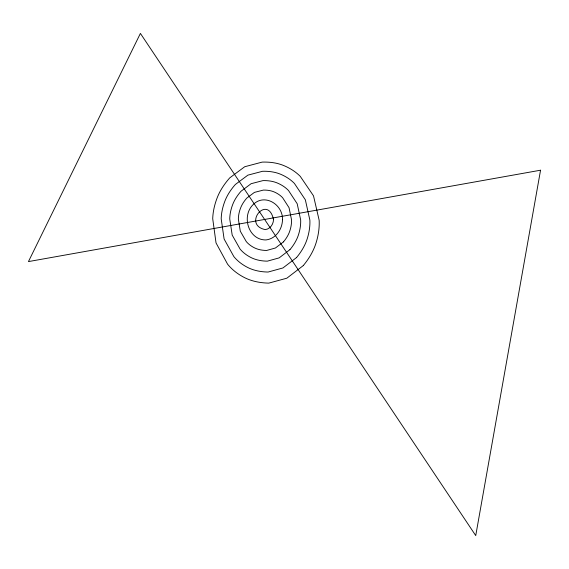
<?xml version="1.0" encoding="UTF-8"?>
<svg xmlns="http://www.w3.org/2000/svg" width="569" height="569" viewBox="0 0 569 569"><rect width="100%" height="100%" fill="white"/><g stroke="black" fill="none" stroke-linecap="round" stroke-linejoin="round"><path stroke-width="0.85" d="M282.501 219.691C282.331 229.158 275.858 238.795 265.979 239.94C248.696 240.21 241.412 216.796 252.615 205.11C264.101 192.699 283.042 204.271 282.501 219.691M273.525 219.57C273.412 224.264 270.197 229.023 265.296 229.606C241.953 224.819 267.75 193.531 273.525 219.57M540.55 170.209L475.734 535.593L140.401 33.407L28.45 261.591L540.55 170.209M296.556 257.544L282.949 267.949L268.091 272.039A61.68 39.361 -28.4 0 1 247.771 267.508A90.45 57.305 -27.5 0 1 233.88 256.633L224.108 239.008L221.199 218.866A89.34 55.904 -27.5 0 1 224.876 201.184A56.359 34.901 -28.4 0 1 235.338 184.498L247.892 175.138L262.544 171.29A56.253 34.773 -29.6 0 1 280.496 174.206A88.906 55.371 -30.6 0 1 294.415 183.431L305.347 199.797L309.863 220.054A90.009 56.736 -30.7 0 1 307.153 238.987A58.031 36.992 -29.8 0 1 296.556 257.544M303.291 265.581L286.826 278.205L268.817 283.113A74.276 47.561 -28.3 0 1 244.272 277.487A108.821 69.069 -27.2 0 1 227.607 264.215L216.028 242.906L212.721 218.752A107.221 67.05 -27.2 0 1 217.23 197.671A67.462 41.658 -28.3 0 1 229.769 177.855L244.713 166.738L262.145 162.115A67.306 41.473 -29.7 0 1 283.561 165.479A106.588 66.274 -30.9 0 1 300.261 176.362L313.512 195.85L319.138 220.182A108.181 68.252 -31 0 1 316.015 243.063A69.859 44.666 -30 0 1 303.291 265.581M289.941 249.656L279.151 257.885L267.373 261.15A49.176 31.281 -28.6 0 1 251.228 257.657A72.185 45.648 -27.8 0 1 240.104 249.101L232.195 235.104L229.748 218.98A71.474 44.759 -27.8 0 1 232.614 204.74A45.207 28.066 -28.6 0 1 241.007 191.255L251.121 183.695L262.949 180.615A45.143 27.988 -29.5 0 1 277.402 183.04A71.196 44.41 -30.3 0 1 288.533 190.544L297.189 203.73L300.667 219.933A71.9 45.292 -30.4 0 1 298.412 234.969A46.274 29.403 -29.7 0 1 289.941 249.656M283.447 241.903L275.417 248.006L266.669 250.452A36.757 23.308 -28.7 0 1 254.635 247.928A54.012 34.097 -28.2 0 1 246.299 241.612L240.296 231.192L238.361 219.093A53.621 33.599 -28.1 0 1 240.459 208.346A33.998 21.167 -28.7 0 1 246.761 198.126L254.407 192.393L263.355 190.089A33.962 21.124 -29.4 0 1 274.265 191.981A53.458 33.4 -30 0 1 282.615 197.699L289.038 207.671L291.541 219.812A53.856 33.898 -30.1 0 1 289.792 231.014A34.595 21.921 -29.5 0 1 283.447 241.903"/></g></svg>
